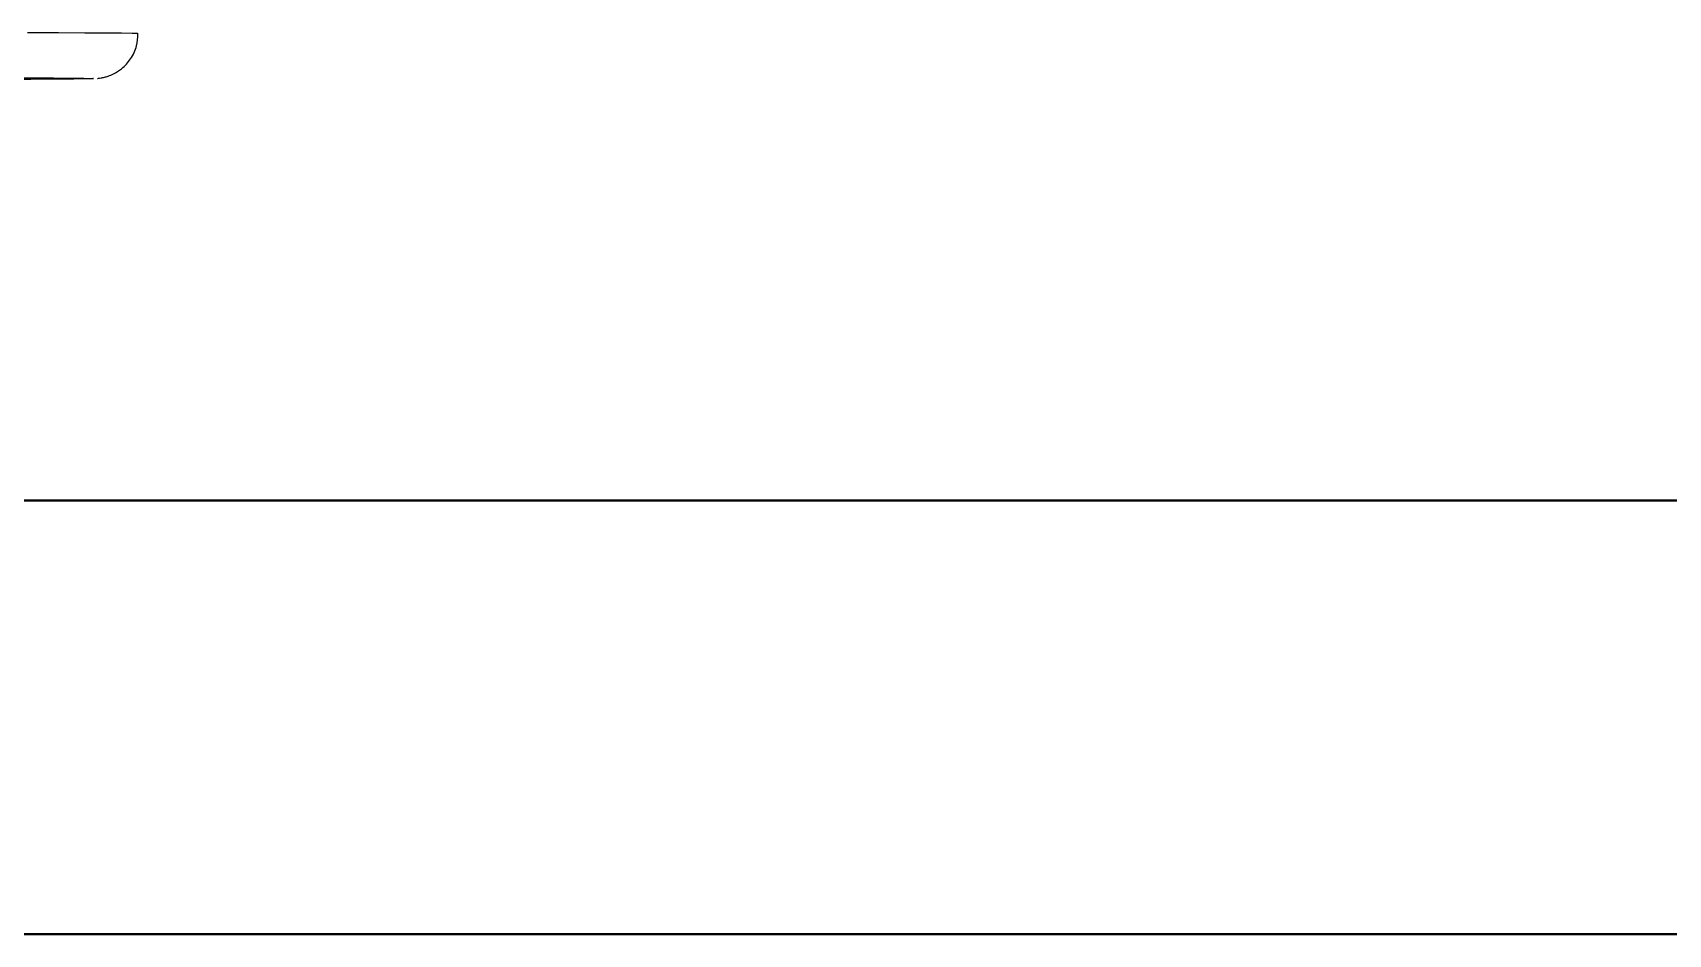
# Model space of a CAD drawing. Header units: millimetres. Extents: x 2003 to 4439, y 563 to 2285.
# Drawn here: x 2883 to 2992.3, y 562.6 to 622.9 of the extents above; entities that cross this region are included whole.
import ezdxf

# ---------------------------------------------------------------- set-up
doc = ezdxf.new("R2010")
doc.units = ezdxf.units.MM
doc.layers.add('AM_BOR', color=7, linetype='Continuous', lineweight=50)
doc.layers.add('粗实线', color=7, linetype='Continuous', lineweight=40)

# ---------------------------------------------------------------- blocks, each defined once
blk = doc.blocks.new('rA3')
at = {"layer": '粗实线'}
for p, q in [((358.384, 129.26), (748.384, 129.26)), ((333.384, 124.26), (753.384, 124.26))]:
    blk.add_line(p, q, dxfattribs=at)

msp = doc.modelspace()

# ---------------------------------------------------------------- linework, layer by layer
at = {"color": 7, "linetype": 'Continuous', "lineweight": 25}
msp.add_line((2886.991, 619.856), (2887.043, 619.853), dxfattribs=at)
at = {"color": 7, "linetype": 'Continuous', "lineweight": 25, "flags": 128}
msp.add_lwpolyline([(2890.043, 622.853), (2889.998, 622.859), (2889.642, 622.869), (2888.932, 622.88), (2887.871, 622.891), (2886.465, 622.901), (2884.72, 622.911), (2882.646, 622.921)], dxfattribs=at)
at = {"color": 7, "linetype": 'Continuous', "lineweight": 25}
for points, knots in [([(2887.319, 619.866), (2887.333, 619.866), (2887.367, 619.869), (2887.518, 619.888), (2887.762, 619.936), (2888.058, 620.024), (2888.456, 620.19), (2889.004, 620.538), (2889.574, 621.162), (2889.978, 621.978), (2890.007, 622.569), (2890.019, 622.837)], [0, 0, 0, 0, 0.0696892, 0.1592022, 0.2285256, 0.2848526, 0.3609288, 0.4877022, 0.6602905, 0.8462571, 1, 1, 1, 1]), ([(2750.097, 619.856), (2750.145, 619.859), (2750.252, 619.867), (2751.121, 619.88), (2752.602, 619.894), (2754.778, 619.907), (2757.608, 619.921), (2761.122, 619.934), (2765.276, 619.946), (2770.02, 619.957), (2775.281, 619.967), (2780.973, 619.976), (2786.996, 619.984), (2793.219, 619.99), (2799.584, 619.994), (2805.937, 619.997), (2812.276, 619.999), (2818.543, 620), (2824.81, 619.999), (2831.149, 619.997), (2837.501, 619.994), (2843.867, 619.99), (2850.09, 619.984), (2856.113, 619.976), (2861.805, 619.967), (2867.066, 619.957), (2871.81, 619.946), (2875.964, 619.934), (2879.478, 619.921), (2882.308, 619.907), (2884.483, 619.894), (2885.964, 619.88), (2886.836, 619.867), (2886.943, 619.859), (2886.991, 619.856)], [0, 0, 0, 0, 0.0238278, 0.0532733, 0.0844848, 0.1156987, 0.1479575, 0.1807255, 0.2138422, 0.247136, 0.2804297, 0.3135464, 0.3463145, 0.3785732, 0.4097847, 0.4409986, 0.4704422, 0.4998883, 0.529332, 0.5587781, 0.5899896, 0.6212035, 0.6534622, 0.6862303, 0.719347, 0.7526407, 0.7859345, 0.8190512, 0.8518192, 0.884078, 0.9152894, 0.9465034, 0.9759476, 1, 1, 1, 1]), ([(2887.043, 619.853), (2886.987, 619.849), (2886.876, 619.84), (2885.979, 619.826), (2884.438, 619.813), (2883.125, 619.804), (2882.177, 619.799), (2882.148, 619.799)], [0, 0, 0, 0, 0.24078931, 0.48158881, 0.73683003, 0.99209141, 1, 1, 1, 1])]:
    msp.add_open_spline(points, degree=3, knots=knots, dxfattribs=at)

# ---------------------------------------------------------------- block references
at = {"layer": 'AM_BOR', "xscale": 5.80078125, "yscale": 5.80078125, "zscale": 5.80078125}
msp.add_blockref('rA3', (68.899, -158.156), dxfattribs=at)

doc.saveas('drawing.dxf')
